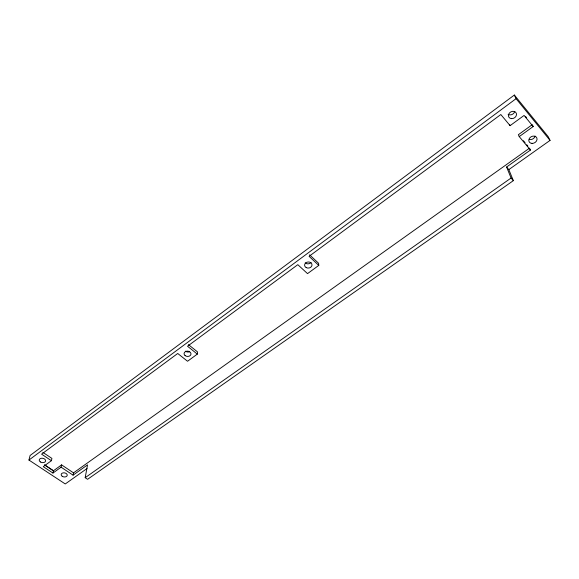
<?xml version="1.0" encoding="UTF-8"?>
<svg xmlns="http://www.w3.org/2000/svg" width="579" height="579" viewBox="0 0 579 579"><rect width="100%" height="100%" fill="white"/><g stroke="black" fill="none" stroke-linecap="round" stroke-linejoin="round"><path stroke-width="0.87" d="M61.099 467.173L73.07 475.156L73.526 472.855L61.591 464.879L61.099 467.173L52.95 473.057L43.251 466.652L51.401 460.703L41.587 454.153L177.724 353.479L187.545 361.26L197.33 354.109L197.497 351.894L188.407 344.592M529.865 148.767L530.451 150.055L506.596 167.013L508.832 169.611L513.349 180.648L87.588 479.311L85.178 477.689L87.552 464.857L73.07 475.156M52.95 473.057L53.456 470.756L61.591 464.879M51.401 460.703L51.922 458.409L42.832 452.337M87.024 468.527L65.253 483.957L28.95 460.052L30.101 455.478L514.34 95.043L548.147 136.593L550.05 140.4L508.832 169.611M28.95 460.052L516.07 98.683L514.34 95.043M309.577 254.832L318.602 263.279L318.783 265.399L307.521 273.621L297.809 264.675L187.509 346.242L197.33 354.109M318.783 265.399L309.085 256.331L500.828 114.533L510.099 125.65L524.089 115.438L533.179 126.54L519.233 136.601L530.451 150.055M532.267 124.659L518.379 134.697L519.233 136.601M73.526 472.855L529.568 148.13M85.178 477.689L511.076 178.028L506.596 167.013M511.076 178.028L513.349 180.648M523.409 140.74L525.088 142.752M526.767 144.772L527.889 146.111M525.471 116.343L526.601 117.732M516.07 98.683L550.05 140.4M532.571 125.281L533.179 126.54M509.549 124.398L510.099 125.65M189.637 351.721A3.452 2.649 4.6 0 1 185.483 351.163M535.141 136.094A4.27 3.467 -28 0 1 529.257 139.423M514.724 111.429A4.183 3.474 -29.4 0 1 508.116 114.36M311.046 262.446A3.698 3.047 -4.8 0 1 305.198 262.88M53.456 470.756L44.532 464.85L53.442 470.836M185.077 355.586A3.474 2.649 4.6 0 0 190.875 354.594A3.474 2.649 4.6 0 0 186.633 351.2A3.474 2.649 4.6 0 0 185.077 355.586M62.235 476.3A3.054 2.055 8.7 0 0 67.193 475.525A3.054 2.055 8.7 0 0 63.205 472.862A3.054 2.055 8.7 0 0 62.235 476.3M40.378 461.933A3.213 2.171 9.9 0 0 45.567 461.101A3.213 2.171 9.9 0 0 41.319 458.279A3.213 2.171 9.9 0 0 40.378 461.933M532.036 143.411A4.299 3.481 -27.7 0 0 536.863 138.041A4.299 3.481 -27.7 0 0 529.872 137.766A4.299 3.481 -27.7 0 0 532.036 143.411M306.197 267.607A3.72 3.054 -4.7 0 0 312.009 265.16A3.72 3.054 -4.7 0 0 306.696 262.316A3.72 3.054 -4.7 0 0 306.197 267.607M511.641 118.644A4.212 3.488 -29.1 0 0 516.316 113.281A4.212 3.488 -29.1 0 0 509.44 112.999A4.212 3.488 -29.1 0 0 511.641 118.644"/></g></svg>
